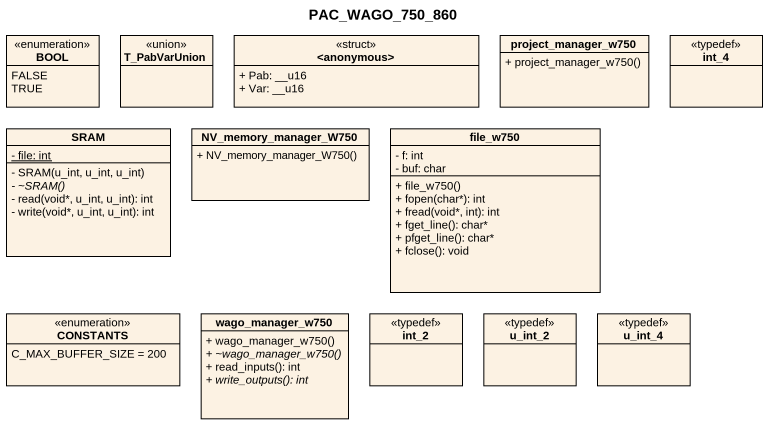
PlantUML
@startuml
title PAC_WAGO_750_860
hide circle
hide empty members
skinparam classAttributeIconSize 0
enum BOOL {
  FALSE
  TRUE
}
class T_PabVarUnion <<union>>
class "<anonymous>" as anonymous <<struct>> {
  + Pab: __u16
  + Var: __u16
}
class project_manager_w750 {
  + project_manager_w750()
}
class int_4 <<typedef>>
class SRAM {
  {static} - file: int
  - SRAM(u_int, u_int, u_int)
  {abstract} - ~SRAM()
  - read(void*, u_int, u_int): int
  - write(void*, u_int, u_int): int
}
class NV_memory_manager_W750 {
  + NV_memory_manager_W750()
}
class file_w750 {
  - f: int
  - buf: char
  + file_w750()
  + fopen(char*): int
  + fread(void*, int): int
  + fget_line(): char*
  + pfget_line(): char*
  + fclose(): void
}
enum CONSTANTS {
  C_MAX_BUFFER_SIZE = 200
}
class wago_manager_w750 {
  + wago_manager_w750()
  {abstract} + ~wago_manager_w750()
  + read_inputs(): int
  {abstract} + write_outputs(): int
}
class int_2 <<typedef>>
class u_int_2 <<typedef>>
class u_int_4 <<typedef>>
@enduml
